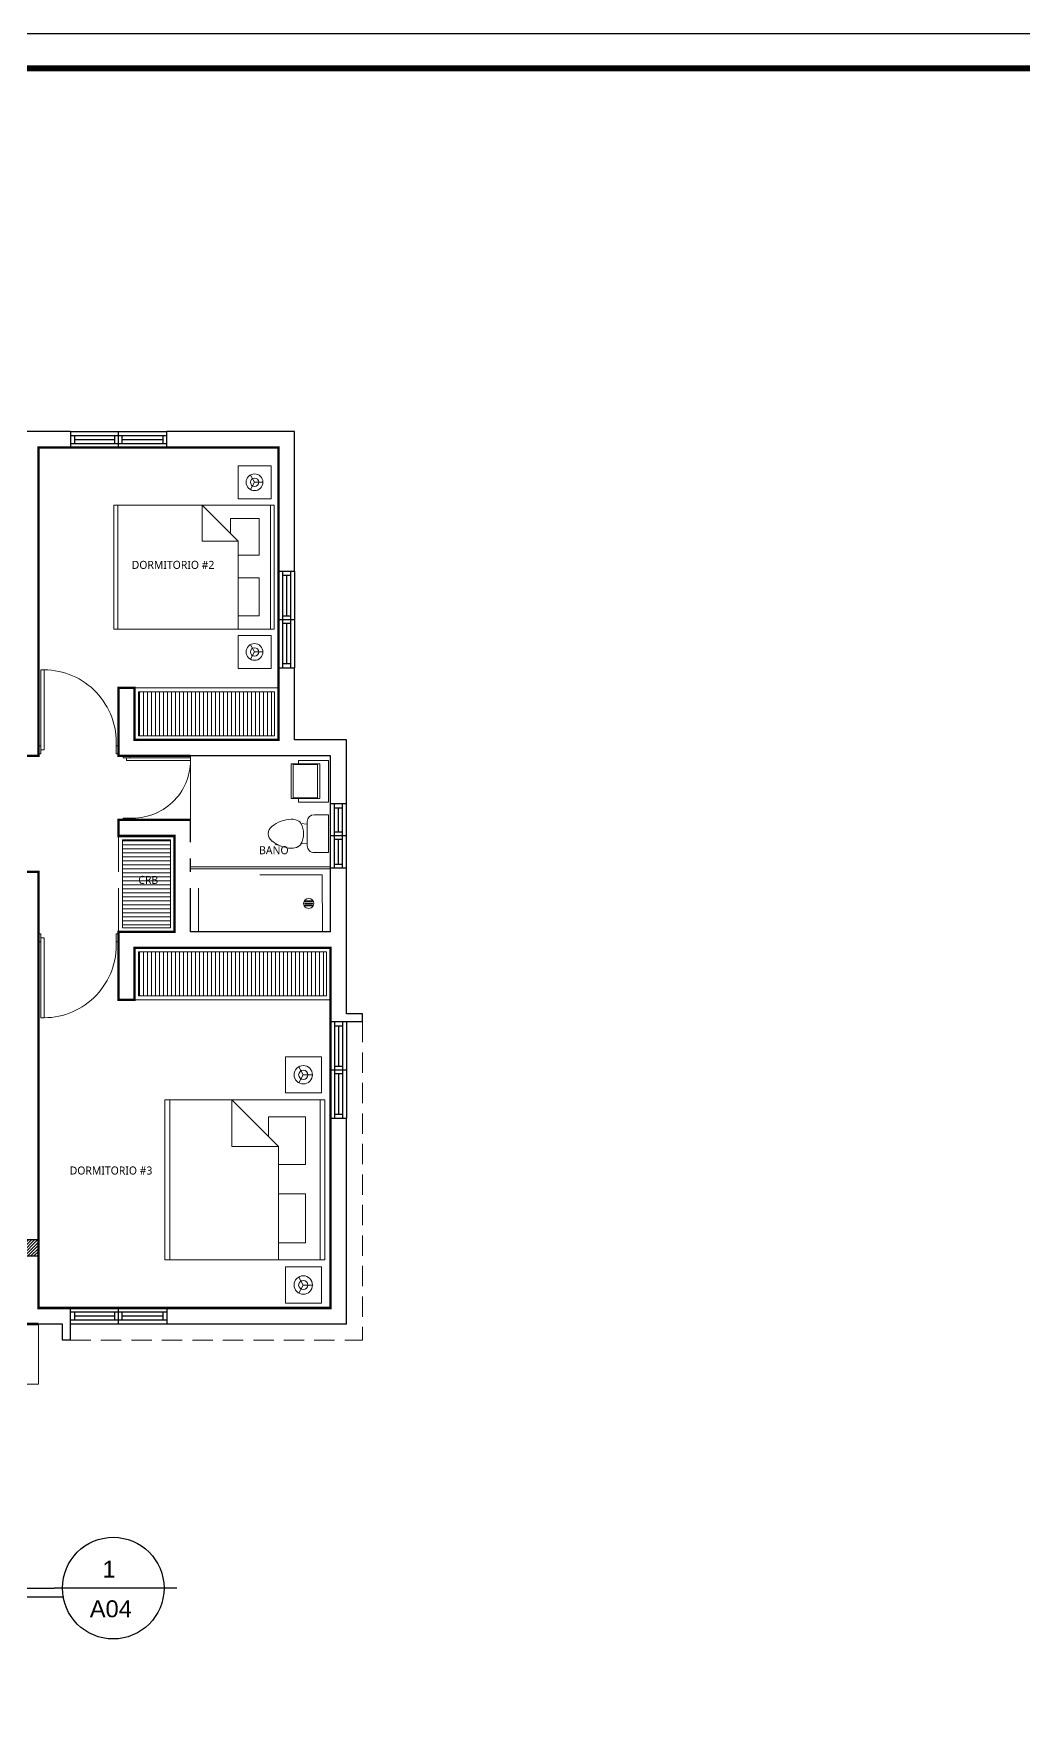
# Model space of a CAD drawing. Header units: feet. Extents: x -417 to 46, y -646 to -218.
# Drawn here: x -92.38 to -80, y -239.01 to -218.01 of the extents above; entities that cross this region are included whole.
import ezdxf
from ezdxf.enums import TextEntityAlignment as Align

# ---------------------------------------------------------------- set-up
doc = ezdxf.new("R2010")
doc.units = ezdxf.units.FT
doc.header["$MEASUREMENT"] = 0
doc.linetypes.add('DASHED', pattern=[19.05, 12.7, -6.35])
for name, color, linetype in [('00-PISOS', 30, 'Continuous'), ('columna', 9, 'Continuous'), ('MARCO', 7, 'Continuous'), ('PERT-VENT', 2, 'Continuous'), ('TEXXT', 8, 'Continuous')]:
    doc.layers.add(name, color=color, linetype=linetype)
for name, color, linetype, lineweight in [('A-GENM', 8, 'Continuous', 9), ('A-WALL', 4, 'Continuous', 25), ('closet', 8, 'Continuous', 5), ('FURN', 2, 'Continuous', 30), ('I-FURN', 2, 'Continuous', 0), ('muebles', 2, 'Continuous', 5), ('P-SANR-FIXT', 2, 'Continuous', 9), ('Piso', 8, 'Continuous', 9), ('puertas', 8, 'Continuous', 9), ('TXT', 2, 'Continuous', 9), ('vuelo', 251, 'DASHED', 13)]:
    doc.layers.add(name, color=color, linetype=linetype, lineweight=lineweight)
doc.styles.add('ads', font='trebuc.ttf', dxfattribs={"height": 0.14})
doc.styles.add('DAMIAN', font='arial.ttf', dxfattribs={"height": 0.12})

# ---------------------------------------------------------------- blocks, each defined once
blk = doc.blocks.new('bath_sink_6127 - bath_sink_6127-V2-Nivel 1')
at = {"layer": 'I-FURN'}
for p, q in [((0.293, 0.297), (-0.127, 0.297)), ((-0.127, 0.297), (-0.127, -0.29)), ((0.395, 0.244), (-0.005, 0.244)), ((-0.005, 0.244), (-0.005, -0.245)), ((0.293, 0.244), (0.293, 0.297)), ((0.395, -0.245), (0.395, 0.244)), ((0.025, -0.234), (0.025, 0.233)), ((0.025, 0.233), (0.369, 0.233)), ((0.369, 0.233), (0.369, -0.234)), ((0.369, -0.234), (0.025, -0.234)), ((0.293, -0.29), (-0.127, -0.29)), ((-0.005, -0.245), (0.395, -0.245)), ((0.293, -0.29), (0.293, -0.245))]:
    blk.add_line(p, q, dxfattribs=at)
blk = doc.blocks.new('Toilet_-_Tank_-_3D_4840 - 17_ High_ Seat Not Visible-536545-Nivel 1')
at = {"layer": 'P-SANR-FIXT'}
for p, q in [((0.248, 0.489), (-0.248, 0.489)), ((-0.248, 0.489), (-0.248, 0.298)), ((0.248, 0.298), (0.248, 0.489)), ((-0.159, 0.21), (-0.123, 0.21)), ((-0.123, 0.21), (-0.132, 0.127)), ((-0.123, 0.21), (0.123, 0.21)), ((0.132, 0.127), (0.123, 0.21)), ((0.123, 0.21), (0.159, 0.21))]:
    blk.add_line(p, q, dxfattribs=at)
for centre, radius, start, end in [((-0.159, 0.298), 0.0889, 180, 270), ((0.159, 0.298), 0.0889, 270, 360), ((-0.023, 0.008), 0.167, 151.0596, 182.709), ((-0.083, 0.041), 0.0995, 119.8981, 151.0596), ((0, -0.104), 0.266, 90.1019, 119.8981), ((0, -0.104), 0.266, 60.1019, 89.8981), ((0.083, 0.041), 0.0995, 28.9404, 60.1019), ((0.023, 0.008), 0.167, 357.291, 28.9404), ((0.25, 0.021), 0.441, 182.709, 218.5058), ((-0.25, 0.021), 0.441, 321.4942, 357.291), ((0.011, -0.169), 0.136, 218.5058, 265.219), ((-0.011, -0.169), 0.136, 274.781, 321.4942)]:
    blk.add_arc(centre, radius, start, end, dxfattribs=at)
blk = doc.blocks.new('A$C4D292AF4')
at = {"layer": 'puertas'}
for points in [[(0.03, 0.05), (0.07, 0.05), (0.07, 1.05), (0.03, 1.05)], [(0, 0), (0.03, 0), (0.03, 0.1), (0, 0.1)], [(0.97, 0), (1, 0), (1, 0.1), (0.97, 0.1)]]:
    blk.add_lwpolyline(points, close=True, dxfattribs=at)
blk.add_arc((0.068, 0.147), 0.903, 357.0481, 89.8556, dxfattribs=at)
blk = doc.blocks.new('A$C26A1068B')
at = {"layer": 'muebles', "color": 2, "linetype": 'Continuous'}
for p, q in [((0.45, 2.531, 224.56), (0.038, 2.531, 224.56)), ((0.038, 2.119, 224.56), (0.038, 2.531, 224.56)), ((0.45, 2.119, 224.56), (0.45, 2.531, 224.56)), ((0.45, 2.119, 224.56), (0.038, 2.119, 224.56)), ((0.45, 0.412, 224.56), (0.038, 0.412, 224.56)), ((0.038, 0.412, 224.56), (0.038, 0, 224.56)), ((0.45, 0.412, 224.56), (0.45, 0, 224.56)), ((0.45, 0, 224.56), (0.038, 0, 224.56))]:
    blk.add_line(p, q, dxfattribs=at)
at = {"layer": 'muebles', "color": 8, "linetype": 'Continuous'}
for p, q in [((0.246, 2.326, 224.56), (0.141, 2.326, 224.56)), ((0.246, 2.326, 224.56), (0.298, 2.416, 224.56)), ((0.246, 2.326, 224.56), (0.298, 2.235, 224.56)), ((0.246, 0.206, 224.56), (0.298, 0.296, 224.56)), ((0.246, 0.206, 224.56), (0.141, 0.206, 224.56)), ((0.246, 0.206, 224.56), (0.298, 0.115, 224.56))]:
    blk.add_line(p, q, dxfattribs=at)
at = {"layer": 'muebles', "linetype": 'Continuous'}
for p, q in [((2.003, 2.041, 224.56), (0, 2.041, 224.56)), ((0, 2.041, 224.56), (0, 0.491, 224.56)), ((0.047, 0.491, 224.56), (0.047, 2.041, 224.56)), ((0.45, 1.59, 224.56), (0.901, 2.041, 224.56)), ((0.901, 2.041, 224.56), (0.901, 1.59, 224.56)), ((1.956, 2.041, 224.56), (1.956, 0.491, 224.56)), ((2.003, 0.491, 224.56), (2.003, 2.041, 224.56)), ((0.545, 1.875, 224.56), (0.19, 1.875, 224.56)), ((0.19, 1.875, 224.56), (0.19, 1.417, 224.56)), ((0.545, 1.685, 224.56), (0.545, 1.875, 224.56)), ((0.901, 1.59, 224.56), (0.45, 1.59, 224.56)), ((0.45, 0.491, 224.56), (0.45, 1.59, 224.56)), ((0.19, 1.417, 224.56), (0.45, 1.417, 224.56)), ((0.19, 1.13, 224.56), (0.19, 0.657, 224.56)), ((0.45, 1.13, 224.56), (0.19, 1.13, 224.56)), ((0.19, 0.657, 224.56), (0.45, 0.657, 224.56)), ((0, 0.491, 224.56), (2.003, 0.491, 224.56))]:
    blk.add_line(p, q, dxfattribs=at)
at = {"layer": 'muebles', "color": 8, "linetype": 'Continuous'}
for centre, major_axis in [((0.246, 2.326, 224.56), (-0.074, -0.074)), ((0.246, 0.206, 224.56), (-0.037, 0.037))]:
    blk.add_ellipse(centre, major_axis=major_axis, ratio=1, dxfattribs=at)
at = {"layer": 'muebles', "color": 8, "linetype": 'Continuous', "extrusion": (0, 0, -1)}
for centre, major_axis in [((0.246, 2.326, 224.56), (-0.037, -0.037)), ((0.246, 0.206, 224.56), (-0.074, 0.074))]:
    blk.add_ellipse(centre, major_axis=major_axis, ratio=1, dxfattribs=at)
blk = doc.blocks.new('A$C154754DE')
at = {"layer": 'muebles', "color": 2, "linetype": 'Continuous'}
for p, q in [((1.505, 3.079, 224.56), (1.958, 3.079, 224.56)), ((1.505, 2.626, 224.56), (1.505, 3.079, 224.56)), ((1.958, 2.626, 224.56), (1.958, 3.079, 224.56)), ((1.505, 2.626, 224.56), (1.958, 2.626, 224.56)), ((1.505, 0.453, 224.56), (1.958, 0.453, 224.56)), ((1.505, 0.453, 224.56), (1.505, 0, 224.56)), ((1.958, 0.453, 224.56), (1.958, 0, 224.56)), ((1.505, 0, 224.56), (1.958, 0, 224.56))]:
    blk.add_line(p, q, dxfattribs=at)
at = {"layer": 'muebles', "color": 8, "linetype": 'Continuous'}
for p, q in [((1.729, 2.853, 224.56), (1.672, 2.953, 224.56)), ((1.729, 2.853, 224.56), (1.672, 2.754, 224.56)), ((1.729, 2.853, 224.56), (1.844, 2.853, 224.56)), ((1.729, 0.226, 224.56), (1.672, 0.326, 224.56)), ((1.729, 0.226, 224.56), (1.672, 0.126, 224.56)), ((1.729, 0.226, 224.56), (1.844, 0.226, 224.56))]:
    blk.add_line(p, q, dxfattribs=at)
at = {"layer": 'muebles', "linetype": 'Continuous'}
for p, q in [((0, 2.54, 224.56), (2, 2.54, 224.56)), ((0, 0.54, 224.56), (0, 2.54, 224.56)), ((0.061, 2.54, 224.56), (0.061, 0.54, 224.56)), ((1.419, 1.958, 224.56), (0.837, 2.54, 224.56)), ((0.837, 2.54, 224.56), (0.837, 1.958, 224.56)), ((1.939, 0.54, 224.56), (1.939, 2.54, 224.56)), ((2, 2.54, 224.56), (2, 0.54, 224.56)), ((1.296, 2.326, 224.56), (1.755, 2.326, 224.56)), ((1.296, 2.081, 224.56), (1.296, 2.326, 224.56)), ((1.755, 2.326, 224.56), (1.755, 1.734, 224.56)), ((0.837, 1.958, 224.56), (1.419, 1.958, 224.56)), ((1.419, 0.54, 224.56), (1.419, 1.958, 224.56)), ((1.755, 1.734, 224.56), (1.419, 1.734, 224.56)), ((1.419, 1.364, 224.56), (1.755, 1.364, 224.56)), ((1.755, 1.364, 224.56), (1.755, 0.754, 224.56)), ((1.755, 0.754, 224.56), (1.419, 0.754, 224.56)), ((2, 0.54, 224.56), (0, 0.54, 224.56))]:
    blk.add_line(p, q, dxfattribs=at)
at = {"layer": 'muebles', "color": 8, "linetype": 'Continuous', "extrusion": (0, 0, -1)}
for centre, major_axis, start_param, end_param in [((1.729, 2.853, 224.56), (-0.0814, -0.0814), -1.570796, 4.712389), ((1.729, 0.226, 224.56), (-0.0407, 0.0407), 1.570796326794897, 7.853981633974483)]:
    blk.add_ellipse(centre, major_axis=major_axis, ratio=1, start_param=start_param, end_param=end_param, dxfattribs=at)
at = {"layer": 'muebles', "color": 8, "linetype": 'Continuous'}
for centre, major_axis, start_param, end_param in [((1.729, 2.853, 224.56), (-0.0407, -0.0407), 1.570796326794897, 7.853981633974483), ((1.729, 0.226, 224.56), (-0.0814, 0.0814), -1.570796, 4.712389)]:
    blk.add_ellipse(centre, major_axis=major_axis, ratio=1, start_param=start_param, end_param=end_param, dxfattribs=at)
blk = doc.blocks.new('A$C72735B25')
at = {"layer": 'PERT-VENT', "extrusion": (-1.27878e-17, -1.31713e-15, -1)}
for p, q in [((0, 0), (0, 1.203)), ((0.05, 0), (0.05, 1.203)), ((0.1, 0.648), (0.1, 1.149)), ((0.15, 0), (0.15, 1.203)), ((0.2, 0), (0.2, 1.203)), ((0.15, 0.648), (0.05, 0.648)), ((0.2, 0.602), (0, 0.602)), ((0.15, 0.555), (0.05, 0.555)), ((0.1, 0.05), (0.1, 0.555)), ((0.05, 0.05), (0.15, 0.05))]:
    blk.add_line(p, q, dxfattribs=at)
at = {"layer": 'PERT-VENT', "extrusion": (-1.27878e-17, 1.31713e-15, -1)}
blk.add_line((0.05, 1.153), (0.15, 1.153), dxfattribs=at)
blk = doc.blocks.new('A$C15954AF6')
at = {"layer": 'P-SANR-FIXT'}
for p, q in [((0, 0.813), (1.75, 0.813)), ((0, 0.813), (0.001, 0.001)), ((1.75, 0.787), (0, 0.787)), ((0.102, 0.711), (1.648, 0.711)), ((0.102, 0.711), (0.102, 0)), ((1.648, 0.711), (1.649, 0)), ((1.75, 0.813), (1.75, 0)), ((1.434, 0.387), (1.523, 0.387)), ((1.523, 0.378), (1.434, 0.378)), ((1.434, 0.36), (1.523, 0.36)), ((1.523, 0.351), (1.434, 0.351)), ((1.434, 0.333), (1.523, 0.333)), ((1.523, 0.324), (1.434, 0.324)), ((1.649, 0), (0.001, 0)), ((1.649, 0), (1.75, 0))]:
    blk.add_line(p, q, dxfattribs=at)
for centre, radius, start, end in [((1.478, 0.355), 0.0635, 0.0472, 180.0472), ((1.478, 0.355), 0.0635, 0.0472, 180.0472), ((1.478, 0.355), 0.0635, 180.0472, 0.0472), ((1.478, 0.355), 0.0635, 180.0472, 0.0472), ((1.434, 0.383), 0.00444, 90.0472, 270.0472), ((1.434, 0.355), 0.00444, 90.0472, 270.0472), ((1.434, 0.328), 0.00444, 90.0472, 270.0472), ((1.523, 0.383), 0.00444, 270.0472, 90.0472), ((1.523, 0.355), 0.00444, 270.0472, 90.0472), ((1.523, 0.328), 0.00444, 270.0472, 90.0472)]:
    blk.add_arc(centre, radius, start, end, dxfattribs=at)
blk = doc.blocks.new('A$C4D6C175D')
at = {"layer": 'PERT-VENT', "extrusion": (-1.27878e-17, -1.31713e-15, -1)}
for p, q in [((0, 0), (0, 0.803)), ((0.05, 0), (0.05, 0.803)), ((0.1, 0.448), (0.1, 0.749)), ((0.15, 0), (0.15, 0.803)), ((0.2, 0), (0.2, 0.803)), ((0.15, 0.448), (0.05, 0.448)), ((0.2, 0.402), (0, 0.402)), ((0.15, 0.355), (0.05, 0.355)), ((0.1, 0.05), (0.1, 0.355)), ((0.05, 0.05), (0.15, 0.05))]:
    blk.add_line(p, q, dxfattribs=at)
at = {"layer": 'PERT-VENT', "extrusion": (-1.27878e-17, 1.31713e-15, -1)}
blk.add_line((0.05, 0.753), (0.15, 0.753), dxfattribs=at)
blk = doc.blocks.new('A$C07320120')
at = {"layer": 'closet'}
h = blk.add_hatch(dxfattribs=at)
h.set_pattern_fill('ANSI31', color=256, scale=0.4, angle=45, style=0)
h.set_pattern_definition([(90, (14.5, 8.59766), (-0.05, 7e-18), [])])
h.paths.add_polyline_path([(14.5, 8.598), (16.2, 8.598), (16.2, 9.148), (14.5, 9.148)])
h = blk.add_hatch(dxfattribs=at)
h.set_pattern_fill('ANSI31', color=256, scale=0.4, angle=45, style=0)
h.set_pattern_definition([(90, (14.5, 5.35), (-0.05, 7e-18), [])])
h.paths.add_polyline_path([(14.5, 5.35), (16.85, 5.35), (16.85, 5.9), (14.5, 5.9)])
at = {"layer": 'A-GENM'}
for p, q in [((13.25, 0.5), (13.25, 1.25)), ((10.05, 0.5), (13.25, 0.5))]:
    blk.add_line(p, q, dxfattribs=at)
at = {"layer": 'A-WALL'}
for p, q in [((13.65, 12.4), (12.65, 12.4)), ((16.45, 12.4), (14.853, 12.4)), ((16.45, 10.653), (16.45, 12.4)), ((13.25, 8.348), (13.25, 12.2)), ((13.65, 12.2), (13.25, 12.2)), ((16.25, 12.2), (14.853, 12.2)), ((16.25, 10.653), (16.25, 12.2)), ((16.25, 8.548), (16.25, 9.45)), ((16.45, 8.548), (16.45, 9.45)), ((14.25, 8.348), (14.25, 9.198)), ((14.45, 9.198), (14.25, 9.198)), ((14.45, 8.548), (14.45, 9.198)), ((16.25, 8.548), (14.45, 8.548)), ((17.1, 8.548), (16.45, 8.548)), ((17.1, 7.75), (17.1, 8.548)), ((13.25, 8.348), (13.05, 8.348)), ((16.9, 8.348), (14.25, 8.348)), ((16.9, 7.75), (16.9, 8.348)), ((15.15, 7.548), (14.25, 7.548)), ((14.25, 7.548), (14.25, 7.348)), ((15.15, 6.15), (15.15, 7.548)), ((14.95, 7.348), (14.25, 7.348)), ((14.95, 6.15), (14.95, 7.348)), ((16.9, 6.15), (16.9, 6.95)), ((17.1, 5.124), (17.1, 6.95)), ((13.25, 6.9), (13.05, 6.9)), ((13.25, 1.45), (13.25, 6.9)), ((14.25, 5.3), (14.25, 6.15)), ((14.95, 6.15), (14.25, 6.15)), ((16.9, 6.15), (15.15, 6.15)), ((14.45, 5.3), (14.45, 5.95)), ((16.9, 5.95), (14.45, 5.95)), ((16.9, 5.024), (16.9, 5.95)), ((14.45, 5.3), (14.25, 5.3)), ((17.3, 5.024), (17.3, 5.124)), ((16.9, 1.45), (16.9, 3.82)), ((17.1, 1.25), (17.1, 3.82)), ((13.65, 1.45), (13.25, 1.45)), ((16.9, 1.45), (14.853, 1.45)), ((13.55, 1.25), (13.05, 1.25)), ((17.1, 1.25), (14.853, 1.25)), ((13.65, 1.05), (13.55, 1.05))]:
    blk.add_line(p, q, dxfattribs=at)
at = {"layer": 'A-WALL', "extrusion": (6.10446e-16, -1.94037e-15, -1)}
for p, q in [((13.65, 12.4), (13.65, 12.2)), ((14.853, 12.2), (14.853, 12.4))]:
    blk.add_line(p, q, dxfattribs=at)
at = {"layer": 'A-WALL', "extrusion": (-5.65398e-18, -1.31713e-15, -1)}
for p, q in [((16.25, 9.45), (16.45, 9.45)), ((17.1, 7.75), (16.9, 7.75)), ((16.9, 6.95), (17.1, 6.95)), ((16.9, 3.82), (17.1, 3.82))]:
    blk.add_line(p, q, dxfattribs=at)
at = {"layer": 'A-WALL', "extrusion": (1.27878e-17, -1.31713e-15, -1)}
for p, q in [((17.3, 5.124), (17.1, 5.124)), ((17.3, 5.024), (16.9, 5.024))]:
    blk.add_line(p, q, dxfattribs=at)
at = {"layer": 'A-WALL', "extrusion": (6.10446e-16, -1.93323e-15, -1)}
for p, q in [((13.65, 1.25), (13.65, 1.45)), ((14.853, 1.45), (14.853, 1.25))]:
    blk.add_line(p, q, dxfattribs=at)
at = {"layer": 'A-WALL', "extrusion": (6.28888e-16, -1.93323e-15, -1)}
for p, q in [((13.65, 1.05), (13.65, 1.45)), ((14.853, 1.45), (14.853, 1.25)), ((14.853, 1.45), (14.853, 1.25)), ((13.55, 1.05), (13.55, 1.25))]:
    blk.add_line(p, q, dxfattribs=at)
at = {"layer": 'closet'}
for p, q in [((16.25, 9.198), (14.45, 9.198)), ((15.15, 7.548), (15.15, 8.348)), ((14.25, 7.348), (14.25, 6.15)), ((16.9, 5.3), (14.45, 5.3))]:
    blk.add_line(p, q, dxfattribs=at)
for points in [[(14.5, 8.598), (16.2, 8.598), (16.2, 9.148), (14.5, 9.148)], [(14.5, 5.35), (16.85, 5.35), (16.85, 5.9), (14.5, 5.9)]]:
    blk.add_lwpolyline(points, close=True, dxfattribs=at)
at = {"layer": 'vuelo', "ltscale": 0.02}
for p in [(17.3, 5.024), (13.65, 1.05)]:
    blk.add_line(p, (17.3, 1.05), dxfattribs=at)
at = {"rotation": 270}
blk.add_blockref('A$C72735B25', (13.65, 12.4), dxfattribs=at)
blk.add_blockref('A$C15954AF6', (15.15, 6.15))
at = {"xscale": -1}
for p, rotation in [((16.9, 5.024), 180), ((14.853, 1.45), 90)]:
    blk.add_blockref('A$C72735B25', p, dxfattribs=dict(at, rotation=rotation))
at = {"layer": 'I-FURN', "xscale": 0.8877811220785607, "yscale": 0.8877811220785607, "zscale": 0.8877811220785607, "rotation": 180.0471946921292}
blk.add_blockref('bath_sink_6127 - bath_sink_6127-V2-Nivel 1', (16.761, 8.032), dxfattribs=at)
at = {"layer": 'puertas', "extrusion": (6.28888e-16, -1.94037e-15, -1), "xscale": -1.000288939019299, "yscale": 1.000288939019299, "zscale": 1.000288939019297}
blk.add_blockref('A$C4D292AF4', (-13.25, 8.373), dxfattribs=at)
at = {"layer": 'puertas', "extrusion": (-1.94037e-15, -6.28888e-16, -1), "xscale": -0.8002311512154279, "yscale": 0.8002311512154421, "zscale": 0.8002311512154375, "rotation": 90}
blk.add_blockref('A$C4D292AF4', (-14.31, 8.348), dxfattribs=at)
at = {"layer": 'puertas', "extrusion": (6.28888e-16, 1.94037e-15, -1), "xscale": 1.000288939019299, "yscale": 1.000288939019299, "zscale": 1.000288939019299, "rotation": 180}
blk.add_blockref('A$C4D292AF4', (-13.25, 6.127), dxfattribs=at)
at = {"layer": 'TXT', "char_height": 0.1, "width": 2.688, "attachment_point": 2, "style": 'ads', "bg_fill": 2}
for s, insert in [('DORMITORIO #2', (14.932, 10.785)), ('BAÑO', (16.192, 7.22)), ('CRB', (14.622, 6.849)), ('DORMITORIO #3', (14.157, 3.218))]:
    blk.add_mtext(s, dxfattribs=dict(at, insert=insert))
at = {"layer": 'closet'}
h = blk.add_hatch(dxfattribs=at)
h.set_pattern_fill('ANSI31', color=256, scale=0.4, angle=315, style=0)
h.set_pattern_definition([(0, (14.3, 6.2), (2e-17, 0.05), [])])
h.paths.add_polyline_path([(14.3, 6.2), (14.9, 6.2), (14.9, 7.298), (14.3, 7.298)])
at = {"layer": 'A-WALL', "extrusion": (-5.65398e-18, -1.31713e-15, -1)}
blk.add_line((16.45, 10.653), (16.25, 10.653), dxfattribs=at)
at = {"layer": 'closet'}
blk.add_lwpolyline([(14.3, 6.2), (14.9, 6.2), (14.9, 7.298), (14.3, 7.298)], close=True, dxfattribs=at)
at = {"xscale": -1}
blk.add_blockref('A$C26A1068B', (16.197, 9.441), dxfattribs=at)
at = {"rotation": 180}
blk.add_blockref('A$C72735B25', (16.45, 10.653), dxfattribs=at)
blk.add_blockref('A$C4D6C175D', (16.9, 6.947))
at = {"layer": 'FURN'}
blk.add_blockref('A$C154754DE', (14.831, 1.511), dxfattribs=at)
at = {"layer": 'P-SANR-FIXT', "xscale": 0.9549011219916657, "yscale": 0.9549011219916657, "zscale": 0.9549011219916657, "rotation": 270.0471946921313}
blk.add_blockref('Toilet_-_Tank_-_3D_4840 - 17_ High_ Seat Not Visible-536545-Nivel 1', (16.41, 7.376), dxfattribs=at)
blk = doc.blocks.new('A$C012446DC')
at = {"layer": 'Piso'}
h = blk.add_hatch(dxfattribs=at)
h.set_pattern_fill('ANSI31', color=256, scale=0.008571, angle=180)
h.set_pattern_definition([(225, (206536.064322, 1154820.960068), (0.0192434059784, -0.0192434059784), [])])
h.paths.add_polyline_path([(0, 0), (0.2, 0), (0.2, 0.2), (0, 0.2)])
at = {"layer": 'columna'}
blk.add_lwpolyline([(0.2, 0.2), (0, 0.2), (0, 0), (0.2, 0)], close=True, dxfattribs=at)
blk = doc.blocks.new('A$C387E0859')
for p in [(0, 8.7), (3.2, 8.7), (0, 0), (3.2, 0), (6, 0), (9.2, 0)]:
    blk.add_blockref('A$C012446DC', p)

msp = doc.modelspace()

# ---------------------------------------------------------------- linework, layer by layer
at = {"layer": 'TEXXT', "color": 4}
for p in [(-105.0639, -237.4367), (-90.5857, -237.4367)]:
    msp.add_line(p, (-92.1199, -237.4367), dxfattribs=at)
at = {"layer": 'TEXXT', "color": 3}
msp.add_line((-105.0639, -237.5457), (-91.9962, -237.5457), dxfattribs=at)
at = {"layer": 'TEXXT', "color": 4}
msp.add_circle((-91.3801, -237.4367), 0.635, dxfattribs=at)

# ---------------------------------------------------------------- block references
msp.add_blockref('A$C07320120', (-105.5643, -235.3867))

# ---------------------------------------------------------------- texts
at = {"layer": 'TEXXT', "style": 'DAMIAN'}
for s, height, p in [('1', 0.2113, (-91.4319, -237.3056)), ('A04', 0.21134, (-91.41, -237.8006))]:
    msp.add_text(s, height=height, dxfattribs=at).set_placement(p, align=Align.CENTER)

# ---------------------------------------------------------------- next in the draw order: linework, layer by layer
at = {"layer": '00-PISOS', "const_width": 0.03}
for points in [[(-90.4143, -227.039), (-91.3143, -227.039), (-91.3143, -226.189), (-91.1143, -226.189), (-91.1143, -226.839), (-89.3143, -226.839), (-89.3143, -223.1867), (-92.3143, -223.1867), (-92.3143, -227.039), (-92.5143, -227.039)], [(-92.3143, -234.1367), (-92.5143, -234.1367), (-92.5143, -233.2867), (-92.8643, -233.2867), (-92.8643, -233.0867), (-92.5143, -233.0867), (-92.5143, -228.4867), (-92.3143, -228.4867), (-92.3143, -233.0867), (-92.3143, -233.9367), (-88.6643, -233.9367), (-88.6643, -229.4367), (-91.1143, -229.4367), (-91.1143, -230.0867), (-91.3143, -230.0867), (-91.3143, -229.2367), (-90.6143, -229.2367), (-90.6143, -228.039), (-91.3143, -228.039), (-91.3143, -227.839), (-90.4143, -227.839)]]:
    msp.add_lwpolyline(points, dxfattribs=at)
at = {"layer": 'MARCO'}
msp.add_lwpolyline([(-112.2526, -218.0141), (-47.7526, -218.0141), (-47.7526, -260.0141), (-112.2526, -260.0141)], close=True, dxfattribs=at)
at = {"layer": 'MARCO', "const_width": 0.075}
msp.add_lwpolyline([(-54.925, -218.4482), (-111.8185, -218.4482), (-111.8185, -259.5801), (-54.925, -259.5801)], close=True, dxfattribs=at)

# ---------------------------------------------------------------- next in the draw order: block references
msp.add_blockref('A$C387E0859', (-101.7143, -233.2867))

doc.saveas('drawing.dxf')
